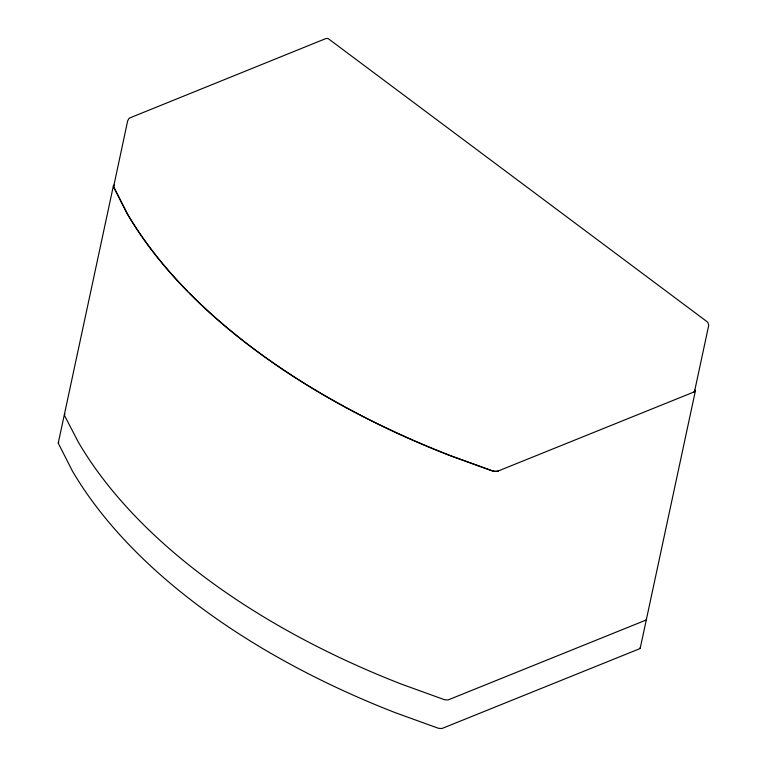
<?xml version="1.0" encoding="UTF-8"?>
<svg xmlns="http://www.w3.org/2000/svg" width="767" height="767" viewBox="0 0 767 767"><rect width="100%" height="100%" fill="white"/><g stroke="black" fill="none" stroke-linecap="round" stroke-linejoin="round"><path stroke-width="1.15" d="M694.576 391.323L708.746 325.256L707.778 322.226L328.008 38.465L325.822 38.58L129.192 118.176L127.677 120.822L113.545 187.014L127.418 214.175A598.308 333.703 12.1 0 0 450.555 455.838L491.983 470.813L495.338 471.408L498.368 470.996M114.417 184.914L113.343 186.084L58.234 443.153L72.462 471.13A598.308 333.703 12.1 0 0 395.59 712.792L438.456 728.295L441.926 728.516L639.63 648.738A2.109 1.179 12.1 0 0 640.129 647.521M113.343 186.084L127.571 214.07A598.308 333.703 12.1 0 0 187.762 291.383M640.224 648.22L695.381 390.93M113.593 186.525L114.034 185.585M58.234 443.153L58.723 442.348M64.85 413.777L64.476 415.465L78.579 442.569A598.308 333.703 12.1 0 0 401.716 684.231L444.582 699.734L448.043 699.955L645.756 620.177A2.109 1.179 12.1 0 0 646.255 618.959M189.42 293.071A598.308 333.703 12.1 0 0 450.699 455.723L493.574 471.226L497.035 471.456L694.739 391.678A2.109 1.179 12.1 0 0 694.806 389.991M694.605 390.556A3.519 1.965 12.1 0 1 693.589 392.186"/></g></svg>
